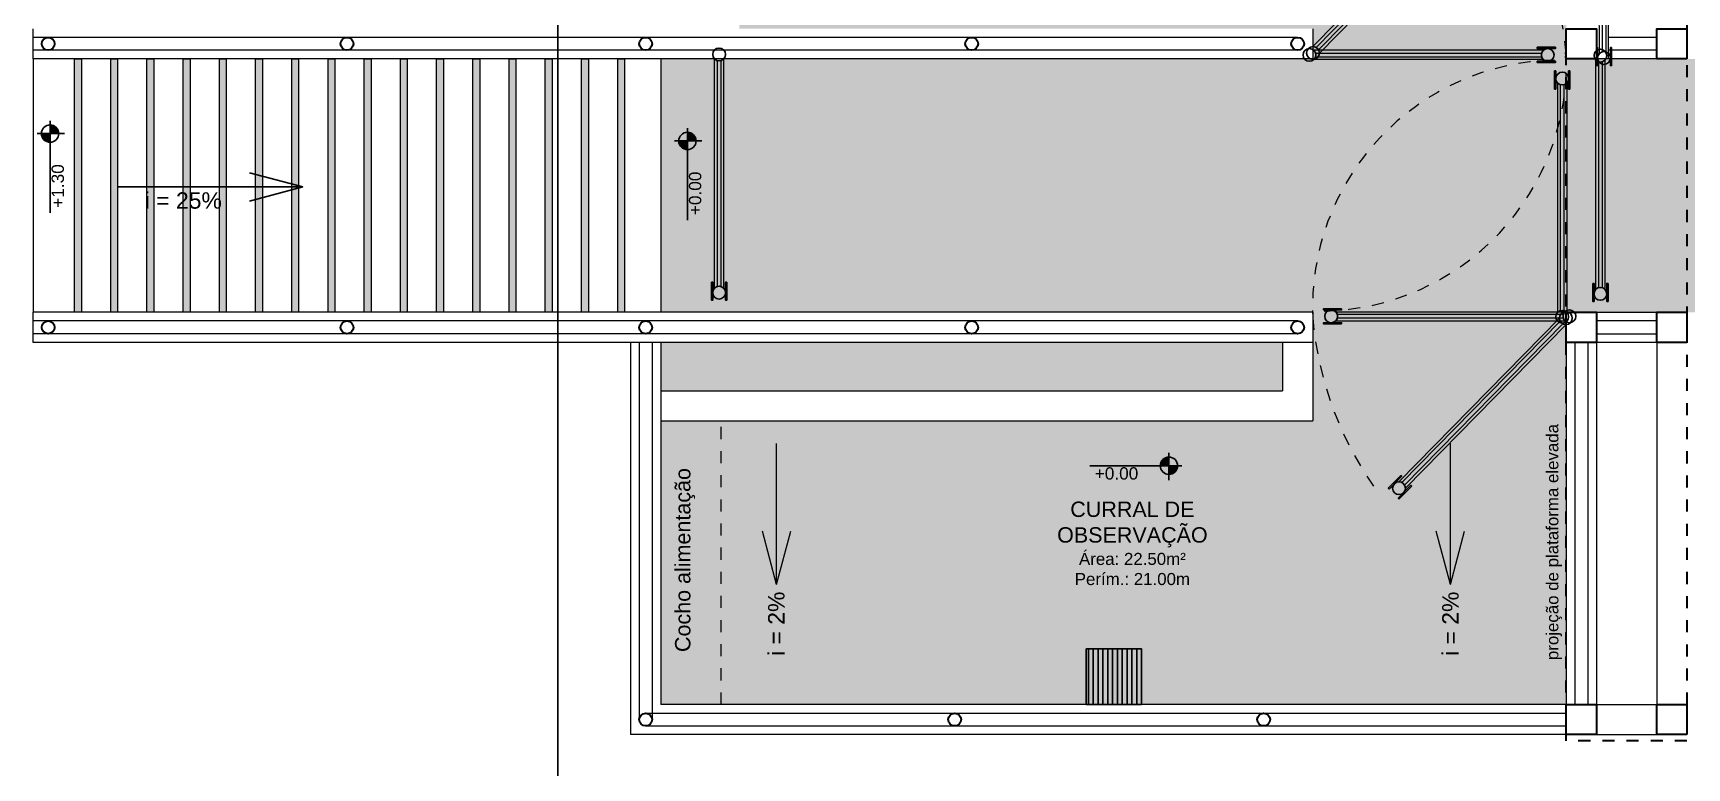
# Model space of a CAD drawing. Header units: millimetres. Extents: x 2823 to 2968, y 1352 to 1452.
# Drawn here: x 2880.86 to 2894.56, y 1422.41 to 1428.5 of the extents above; entities that cross this region are included whole.
import ezdxf

# ---------------------------------------------------------------- set-up
doc = ezdxf.new("R2010")
doc.units = ezdxf.units.MM
doc.header["$LTSCALE"] = 0.03
doc.linetypes.add('Dashed', pattern=[0.75, 0.5, -0.25])
for name, color, linetype, lineweight in [('A-COTAS', 12, 'Continuous', 9), ('A-HACHU', 9, 'Continuous', 0), ('A-PAREDE', 5, 'Continuous', 30), ('A-PROJEÇÃO', 251, 'Dashed', 13), ('A-VISTA01', 1, 'Continuous', 20), ('A-VISTA02', 2, 'Continuous', 15), ('A-VISTA03', 3, 'Continuous', 9), ('A-VISTA04', 4, 'Continuous', 5), ('A-VISTA06', 6, 'Continuous', 0), ('A_PISO', 251, 'Continuous', 9)]:
    doc.layers.add(name, color=color, linetype=linetype, lineweight=lineweight)
for name, color, linetype in [('A-Hachuras', 8, 'Continuous'), ('A-PISO', 251, 'Continuous'), ('A_PROJEÇÃO', 7, 'Dashed'), ('T - ESQUADRIA 03', 3, 'Continuous')]:
    doc.layers.add(name, color=color, linetype=linetype)
doc.layers.add('A-TEXTO1', color=7, linetype='Continuous', true_color=0x000000)
doc.layers.add('PH-GRELHA_INT', color=7, linetype='Continuous', true_color=0x1f2df4)
doc.styles.add('A2 Arquitetos', font='arial.ttf')

# ---------------------------------------------------------------- blocks, each defined once
blk = doc.blocks.new('Porteira_Curral_2')
at = {"layer": 'A-PAREDE', "linetype": 'Continuous', "lineweight": 25}
for centre in [(207872.5370446081, 9278507.648432571), (207874.5110446079, 9278507.648432571)]:
    blk.add_circle(centre, 0.053, dxfattribs=at)
at = {"layer": 'A-VISTA02'}
for p, q in [((207874.4742018335, 9278507.686532572), (207872.5738873823, 9278507.686532572)), ((207874.4742018353, 9278507.61033257), (207872.5738873805, 9278507.61033257))]:
    blk.add_line(p, q, dxfattribs=at)
at = {"layer": 'A-VISTA03', "linetype": 'Continuous', "lineweight": 25}
for points in [[(207874.424044608, 9278507.71143257), (207874.574044608, 9278507.71143257), (207874.574044608, 9278507.70143257), (207874.424044608, 9278507.70143257)], [(207874.424044608, 9278507.585432572), (207874.574044608, 9278507.585432572), (207874.574044608, 9278507.595432572), (207874.424044608, 9278507.595432572)]]:
    blk.add_lwpolyline(points, close=True, dxfattribs=at)
at = {"layer": 'A-VISTA04'}
for p, q in [((207872.5878776686, 9278507.66343257), (207874.4602115476, 9278507.66343257)), ((207872.5878776681, 9278507.63343257), (207874.4602115481, 9278507.63343257))]:
    blk.add_line(p, q, dxfattribs=at)
blk = doc.blocks.new('grelha')
at = {"layer": 'PH-GRELHA_INT'}
blk.add_lwpolyline([(208411.8468901397, 9278578.931014117), (208411.8468901397, 9278579.391014118), (208411.3868901397, 9278579.391014118), (208411.3868901397, 9278578.931014117)], close=True, dxfattribs=at)
for points in [[(208411.42689014, 9278578.931014117), (208411.42689014, 9278579.391014118)], [(208411.4668901399, 9278578.931014117), (208411.4668901399, 9278579.391014118)], [(208411.5068901399, 9278578.931014117), (208411.5068901399, 9278579.391014118)], [(208411.5468901399, 9278578.931014117), (208411.5468901399, 9278579.391014118)], [(208411.5868901399, 9278578.931014117), (208411.5868901399, 9278579.391014118)], [(208411.6268901399, 9278578.931014117), (208411.6268901399, 9278579.391014118)], [(208411.6668901398, 9278578.931014117), (208411.6668901398, 9278579.391014118)], [(208411.7068901398, 9278578.931014117), (208411.7068901398, 9278579.391014118)], [(208411.7468901398, 9278578.931014117), (208411.7468901398, 9278579.391014118)], [(208411.7868901398, 9278578.931014117), (208411.7868901398, 9278579.391014118)], [(208411.8268901398, 9278578.931014117), (208411.8268901398, 9278579.391014118)]]:
    blk.add_lwpolyline(points, dxfattribs=at)
blk = doc.blocks.new('Curbov')
at = {"layer": 'A-COTAS', "true_color": 0xd4d4d4}
h = blk.add_hatch(color=254, dxfattribs=at)
h.dxf.hatch_style = 1
h.paths.add_polyline_path([(208187.6303317507, 9278626.71536904), (208187.5734308884, 9278626.71536904), (208187.5734308884, 9278628.815369038), (208187.6303317507, 9278628.815369038)])
h.paths.add_polyline_path([(208187.9303317507, 9278626.71536904), (208187.8734308883, 9278626.71536904), (208187.8734308883, 9278628.815369038), (208187.9303317507, 9278628.815369038)])
h.paths.add_polyline_path([(208188.2303317507, 9278626.71536904), (208188.1734308884, 9278626.71536904), (208188.1734308884, 9278628.815369038), (208188.2303317507, 9278628.815369038)])
h.paths.add_polyline_path([(208188.5303317507, 9278626.715369046), (208188.4734308883, 9278626.715369046), (208188.4734308883, 9278628.815369043), (208188.5303317507, 9278628.815369043)])
h.paths.add_polyline_path([(208188.8303317507, 9278626.71536904), (208188.7734308884, 9278626.71536904), (208188.7734308884, 9278628.815369038), (208188.8303317507, 9278628.815369038)])
h.paths.add_polyline_path([(208189.1303317507, 9278626.71536904), (208189.0734308884, 9278626.71536904), (208189.0734308884, 9278628.815369038), (208189.1303317507, 9278628.815369038)])
h.paths.add_polyline_path([(208189.4303317507, 9278626.715369042), (208189.3734308883, 9278626.715369042), (208189.3734308883, 9278628.81536904), (208189.4303317507, 9278628.81536904)])
h.paths.add_polyline_path([(208189.7303317507, 9278626.715369042), (208189.6734308884, 9278626.715369042), (208189.6734308884, 9278628.81536904), (208189.7303317507, 9278628.81536904)])
h.paths.add_polyline_path([(208190.0303317507, 9278626.715369042), (208189.9734308884, 9278626.715369042), (208189.9734308884, 9278628.81536904), (208190.0303317507, 9278628.81536904)])
h.paths.add_polyline_path([(208190.3303317507, 9278626.715369046), (208190.2734308884, 9278626.715369046), (208190.2734308884, 9278628.815369043), (208190.3303317507, 9278628.815369043)])
h.paths.add_polyline_path([(208190.6303317507, 9278626.715369042), (208190.5734308884, 9278626.715369042), (208190.5734308884, 9278628.81536904), (208190.6303317507, 9278628.81536904)])
h.paths.add_polyline_path([(208190.9303317507, 9278626.715369042), (208190.8734308883, 9278626.715369042), (208190.8734308883, 9278628.81536904), (208190.9303317507, 9278628.81536904)])
h.paths.add_polyline_path([(208191.2303317507, 9278626.715369044), (208191.1734308884, 9278626.715369044), (208191.1734308884, 9278628.815369042), (208191.2303317507, 9278628.815369042)])
h.paths.add_polyline_path([(208191.5303317507, 9278626.715369044), (208191.4734308884, 9278626.715369044), (208191.4734308884, 9278628.815369042), (208191.5303317507, 9278628.815369042)])
h.paths.add_polyline_path([(208191.8303317507, 9278626.715369044), (208191.7734308884, 9278626.715369044), (208191.7734308884, 9278628.815369042), (208191.8303317507, 9278628.815369042)])
h.paths.add_polyline_path([(208192.1303317507, 9278626.715369044), (208192.0734308884, 9278626.715369044), (208192.0734308884, 9278628.815369042), (208192.1303317507, 9278628.815369042)])
at = {"layer": 'A-HACHU', "true_color": 0xc7c8ca}
h = blk.add_hatch(dxfattribs=at)
h.set_pattern_fill('AR-B88', color=9, scale=0.02)
h.set_pattern_definition([(0, (0, 0), (0, 0.16), []), (90, (0, 0), (-0.07999999999999999, 0.16), [0.16, -0.16])])
h.paths.add_polyline_path([(208193.0803317435, 9278629.065369038), (208197.8303317472, 9278629.065369042), (208197.8303317472, 9278628.815369042), (208197.3803317482, 9278628.815369042), (208197.38033175, 9278626.715369042), (208197.8303317472, 9278626.715369042), (208197.8303317472, 9278626.465369044), (208197.8303317472, 9278625.81536905), (208192.4303317478, 9278625.815369051), (208192.4303317449, 9278623.46536904), (208199.9303317468, 9278623.465369042), (208199.9303317489, 9278626.46536904), (208199.9303317525, 9278626.715369038), (208200.1803317525, 9278626.715369038), (208200.6803317577, 9278626.715369042), (208200.9303317577, 9278626.715369044), (208213.5523912603, 9278626.715369046), (208213.5523912603, 9278627.515369045), (208211.2603895692, 9278628.815369043), (208208.6803317472, 9278628.815369043), (208208.4303317453, 9278628.815369043), (208208.4303317453, 9278636.565369043), (208201.5803317472, 9278636.565369042), (208201.5803317494, 9278629.065369042), (208206.3303317469, 9278629.065369043), (208206.3303317469, 9278628.815369043), (208200.9303317509, 9278628.815369045), (208200.6803317512, 9278628.815369042), (208200.1803317513, 9278628.815369045), (208199.9303317514, 9278628.815369045), (208199.9303317514, 9278629.065369043), (208199.9303317461, 9278632.690369043), (208199.9303317741, 9278632.940369042), (208199.9303317451, 9278636.565369042), (208193.0803317413, 9278636.565369042)])
h.paths.add_polyline_path([(208192.4303317507, 9278626.715369044), (208197.38033175, 9278626.715369042), (208197.3803317482, 9278628.815369042), (208192.4303317489, 9278628.815369043)], flags=17)
at = {"layer": 'A-Hachuras'}
h = blk.add_hatch(color=131, dxfattribs=at)
h.dxf.hatch_style = 1
h.set_gradient(color1=(184, 255, 255), one_color=1, tint=1, name='CYLINDER')
h.paths.add_polyline_path([(208197.5803317472, 9278626.06536905), (208197.5803317472, 9278626.465369044), (208192.4303317484, 9278626.46536905), (208192.4303317484, 9278626.065369053)])
at = {"layer": 'A-TEXTO1'}
h = blk.add_hatch(color=256, dxfattribs=at)
h.dxf.hatch_style = 1
h.paths.add_polyline_path([(208187.2994899121, 9278628.196180873), (208187.3713518255, 9278628.196180873), (208187.3713518255, 9278628.124318914, -0.4142135075525849)])
h.paths.add_polyline_path([(208187.3713518255, 9278628.196180873), (208187.3713518255, 9278628.268042784, -0.4142136171936075), (208187.443213739, 9278628.196180873)])
h = blk.add_hatch(color=256, dxfattribs=at)
h.dxf.hatch_style = 1
h.paths.add_polyline_path([(208192.5792715033, 9278628.135068906), (208192.6511334167, 9278628.135068906), (208192.6511334167, 9278628.063206948, -0.4142135075525849)])
h.paths.add_polyline_path([(208192.6511334167, 9278628.135068906), (208192.6511334167, 9278628.206930818, -0.4142136171936075), (208192.7229953301, 9278628.135068906)])
h = blk.add_hatch(color=256, dxfattribs=at)
h.dxf.hatch_style = 1
h.paths.add_polyline_path([(208196.6392713487, 9278625.515330475), (208196.6392713487, 9278625.443468561), (208196.5674093913, 9278625.443468561, -0.4142135075525849)])
h.paths.add_polyline_path([(208196.6392713487, 9278625.443468561), (208196.7111332612, 9278625.443468561, -0.4142136171936075), (208196.6392713487, 9278625.371606648)])
for p, q in [((208199.9193798017, 9278628.862763228), (208199.9303317495, 9278628.862763228)), ((208199.919379802, 9278628.831036782), (208199.9303317495, 9278628.831036782))]:
    blk.add_line(p, q)
at = {"layer": 'A-HACHU', "color": 9, "true_color": 0xc7c8ca}
blk.add_lwpolyline([(208200.2803317513, 9278628.815369045), (208200.1803317513, 9278628.815369045)], dxfattribs=at)
at = {"layer": 'A-PAREDE'}
for points in [[(208200.1803317513, 9278628.815369045), (208199.9303317514, 9278628.815369045), (208199.9303317514, 9278629.065369043), (208200.1803317513, 9278629.065369043)], [(208200.9303317511, 9278628.815369042), (208200.6803317512, 9278628.815369042), (208200.6803317512, 9278629.06536904), (208200.9303317511, 9278629.06536904)], [(208200.1803317525, 9278626.46536904), (208199.9303317525, 9278626.46536904), (208199.9303317525, 9278626.715369038), (208200.1803317525, 9278626.715369038)], [(208200.9303317577, 9278626.465369046), (208200.6803317577, 9278626.465369046), (208200.6803317577, 9278626.715369044), (208200.9303317577, 9278626.715369044)], [(208200.1803317452, 9278623.215369042), (208199.9303317452, 9278623.215369042), (208199.9303317452, 9278623.46536904), (208200.1803317452, 9278623.46536904)], [(208200.9303317577, 9278623.215369042), (208200.6803317577, 9278623.215369042), (208200.6803317577, 9278623.46536904), (208200.9303317577, 9278623.46536904)]]:
    blk.add_lwpolyline(points, close=True, dxfattribs=at)
for centre in [(208187.3553317507, 9278628.940369045), (208189.8303317498, 9278628.940369045), (208192.3053317489, 9278628.940369045), (208195.005331748, 9278628.940369045), (208197.7053317472, 9278628.940369045), (208187.3553317507, 9278626.590369051), (208189.8303317498, 9278626.590369051), (208192.3053317489, 9278626.590369051), (208195.005331748, 9278626.590369051), (208197.7053317472, 9278626.590369051), (208192.3053317489, 9278623.340369038), (208194.8646930989, 9278623.340368632), (208197.4239671708, 9278623.340369046)]:
    blk.add_circle(centre, 0.053, dxfattribs=at)
at = {"layer": 'A-PISO', "linetype": 'Continuous', "lineweight": 25}
for p, q in [((208189.4638832684, 9278627.754011976), (208189.0232249486, 9278627.872086018)), ((208187.9356171663, 9278627.754011976), (208189.4638832684, 9278627.754011976)), ((208189.4638832684, 9278627.754011976), (208189.0232249486, 9278627.635937937))]:
    blk.add_line(p, q, dxfattribs=at)
at = {"layer": 'A-PISO', "linetype": 'Continuous', "lineweight": 13}
for p, q in [((208193.3896097926, 9278624.460573874), (208193.3896097926, 9278625.62940323)), ((208198.9710536991, 9278624.460573874), (208198.9710536991, 9278625.62940323)), ((208193.3896097945, 9278624.460573873), (208193.2715357536, 9278624.901232194)), ((208193.3896097945, 9278624.460573873), (208193.5076838372, 9278624.901232192)), ((208198.9710536972, 9278624.460573873), (208198.8529796545, 9278624.901232192)), ((208198.9710536972, 9278624.460573873), (208199.0891277381, 9278624.901232194))]:
    blk.add_line(p, q, dxfattribs=at)
at = {"layer": 'A-PROJEÇÃO'}
blk.add_line((208192.9303317449, 9278623.46536904), (208192.9303317457, 9278625.815369051), dxfattribs=at)
for centre, radius, start, end in [((208197.0463778329, 9278628.607777206), 2.895125088863101, 5.034926167705446, 36.7011743138569), ((208197.8818666567, 9278628.775156217), 2.050299279561563, 271.242678005961, 2.423723649890864), ((208199.8787968405, 9278626.75558185), 2.050299279561563, 91.24267800262668, 182.4237236498909), ((208200.7142856642, 9278626.92296086), 2.895125088863101, 185.0349262748934, 216.7011743158501)]:
    blk.add_arc(centre, radius, start, end, dxfattribs=at)
at = {"layer": 'A-TEXTO1'}
for p, q in [((208187.2638840289, 9278628.196180873), (208187.4910689169, 9278628.196180873)), ((208187.3713517585, 9278628.302630458), (208187.3713517585, 9278627.539744496)), ((208192.6511333497, 9278628.241518492), (208192.6511333497, 9278627.47863253)), ((208192.5436656201, 9278628.135068906), (208192.770850508, 9278628.135068906)), ((208196.7457209342, 9278625.443468628), (208195.9828349729, 9278625.443468628)), ((208196.6392713487, 9278625.550936358), (208196.6392713487, 9278625.32375147))]:
    blk.add_line(p, q, dxfattribs=at)
for centre in [(208187.3713517585, 9278628.196180873), (208192.6511333497, 9278628.135068906), (208196.6392713487, 9278625.443468628)]:
    blk.add_circle(centre, 0.07186191701812356, dxfattribs=at)
at = {"layer": 'A-VISTA01'}
for p, q in [((208187.2303317487, 9278628.81536905), (208187.2303317487, 9278629.065369047)), ((208197.8303317471, 9278629.06536905), (208197.8303317472, 9278628.815369051)), ((208192.4303317489, 9278628.815369051), (208187.2303317487, 9278628.81536905)), ((208197.8303317472, 9278628.815369051), (208192.4303317489, 9278628.815369051)), ((208200.6803317512, 9278628.815369045), (208200.2803317513, 9278628.815369045)), ((208187.2303317496, 9278626.46536905), (208187.2303317497, 9278626.71536905)), ((208192.4303317489, 9278626.715369051), (208187.2303317504, 9278626.71536905)), ((208197.8303317472, 9278626.715369051), (208192.1803317489, 9278626.71536905)), ((208197.8303317471, 9278626.715369048), (208197.8303317472, 9278626.46536905)), ((208200.1803317525, 9278626.715369042), (208200.6803317577, 9278626.715369042)), ((208192.430331745, 9278626.465369048), (208187.2303317496, 9278626.465369048)), ((208192.1803317486, 9278626.465369046), (208192.1803317446, 9278623.21536904)), ((208192.4303317449, 9278626.46536905), (208192.4303317449, 9278623.465369042)), ((208197.8303317472, 9278626.46536905), (208192.4303317449, 9278626.46536905)), ((208199.9303317489, 9278626.46536904), (208199.9303317468, 9278623.465369042)), ((208200.1803317487, 9278626.465369042), (208200.1803317468, 9278623.46536904)), ((208200.6803317493, 9278626.465369042), (208200.1803317487, 9278626.465369042)), ((208200.6803317493, 9278626.465369042), (208200.6803317493, 9278623.46536904)), ((208199.9303317468, 9278623.465369042), (208192.4303317449, 9278623.46536904)), ((208200.1803317467, 9278623.465369042), (208200.6803317493, 9278623.465369042)), ((208199.9303317452, 9278623.215369042), (208192.1803317446, 9278623.21536904)), ((208200.1803317467, 9278623.215369042), (208200.6803317577, 9278623.215369042))]:
    blk.add_line(p, q, dxfattribs=at)
blk.add_lwpolyline([(208200.2803317513, 9278628.815369045), (208200.2803317513, 9278629.065369042)], dxfattribs=at)
at = {"layer": 'A-VISTA03', "linetype": 'Continuous'}
for p, q in [((208197.5803317472, 9278626.465369042), (208197.5803317472, 9278626.06536905)), ((208197.8303317472, 9278626.465369042), (208197.8303317472, 9278625.81536905)), ((208192.4303317481, 9278626.065369053), (208197.5803317472, 9278626.06536905)), ((208192.4303317478, 9278625.815369051), (208197.8303317475, 9278625.81536905))]:
    blk.add_line(p, q, dxfattribs=at)
at = {"layer": 'A-VISTA04'}
for p, q in [((208192.3053317489, 9278628.993369045), (208187.2303317487, 9278628.993369045)), ((208192.3053317489, 9278628.887369046), (208187.2303317487, 9278628.887369046)), ((208197.7053317472, 9278628.993369045), (208192.3053317489, 9278628.993369045)), ((208197.7053317472, 9278628.887369046), (208192.3053317489, 9278628.887369046)), ((208200.6803317512, 9278628.993369037), (208200.2803317513, 9278628.993369041)), ((208200.6803317512, 9278628.887369046), (208200.2803317513, 9278628.887369042)), ((208192.3053317489, 9278626.64336905), (208187.2303317497, 9278626.64336905)), ((208192.3053317489, 9278626.537369052), (208187.2303317497, 9278626.537369052)), ((208197.7053317472, 9278626.64336905), (208192.3053317489, 9278626.64336905)), ((208197.7053317472, 9278626.537369052), (208192.3053317489, 9278626.537369052)), ((208200.6803317577, 9278626.643369041), (208200.1803317525, 9278626.643369038)), ((208200.1803317525, 9278626.537369039), (208200.6803317577, 9278626.537369043)), ((208192.252331749, 9278626.465369048), (208192.2523317489, 9278623.340369038)), ((208192.358331749, 9278626.465369048), (208192.358331749, 9278623.340369038)), ((208200.0023317358, 9278626.46536904), (208200.0023317425, 9278623.46536904)), ((208200.1083317498, 9278626.46536904), (208200.1083317431, 9278623.46536904)), ((208192.3053317489, 9278623.393369038), (208199.9303317452, 9278623.393369038)), ((208192.3053317489, 9278623.287369039), (208199.9303317452, 9278623.287369039))]:
    blk.add_line(p, q, dxfattribs=at)
at = {"layer": 'A-VISTA06', "color": 251, "true_color": 0x666666}
for points in [[(208187.6303317507, 9278626.71536904), (208187.5734308884, 9278626.71536904), (208187.5734308884, 9278628.815369038), (208187.6303317507, 9278628.815369038)], [(208187.9303317507, 9278626.71536904), (208187.8734308883, 9278626.71536904), (208187.8734308883, 9278628.815369038), (208187.9303317507, 9278628.815369038)], [(208188.2303317507, 9278626.71536904), (208188.1734308884, 9278626.71536904), (208188.1734308884, 9278628.815369038), (208188.2303317507, 9278628.815369038)], [(208188.5303317507, 9278626.715369046), (208188.4734308883, 9278626.715369046), (208188.4734308883, 9278628.815369043), (208188.5303317507, 9278628.815369043)], [(208188.8303317507, 9278626.71536904), (208188.7734308884, 9278626.71536904), (208188.7734308884, 9278628.815369038), (208188.8303317507, 9278628.815369038)], [(208189.1303317507, 9278626.71536904), (208189.0734308884, 9278626.71536904), (208189.0734308884, 9278628.815369038), (208189.1303317507, 9278628.815369038)], [(208189.4303317507, 9278626.715369042), (208189.3734308883, 9278626.715369042), (208189.3734308883, 9278628.81536904), (208189.4303317507, 9278628.81536904)], [(208189.7303317507, 9278626.715369042), (208189.6734308884, 9278626.715369042), (208189.6734308884, 9278628.81536904), (208189.7303317507, 9278628.81536904)], [(208190.0303317507, 9278626.715369042), (208189.9734308884, 9278626.715369042), (208189.9734308884, 9278628.81536904), (208190.0303317507, 9278628.81536904)], [(208190.3303317507, 9278626.715369046), (208190.2734308884, 9278626.715369046), (208190.2734308884, 9278628.815369043), (208190.3303317507, 9278628.815369043)], [(208190.6303317507, 9278626.715369042), (208190.5734308884, 9278626.715369042), (208190.5734308884, 9278628.81536904), (208190.6303317507, 9278628.81536904)], [(208190.9303317507, 9278626.715369042), (208190.8734308883, 9278626.715369042), (208190.8734308883, 9278628.81536904), (208190.9303317507, 9278628.81536904)], [(208191.2303317507, 9278626.715369044), (208191.1734308884, 9278626.715369044), (208191.1734308884, 9278628.815369042), (208191.2303317507, 9278628.815369042)], [(208191.5303317507, 9278626.715369044), (208191.4734308884, 9278626.715369044), (208191.4734308884, 9278628.815369042), (208191.5303317507, 9278628.815369042)], [(208191.8303317507, 9278626.715369044), (208191.7734308884, 9278626.715369044), (208191.7734308884, 9278628.815369042), (208191.8303317507, 9278628.815369042)], [(208192.1303317507, 9278626.715369044), (208192.0734308884, 9278626.715369044), (208192.0734308884, 9278628.815369042), (208192.1303317507, 9278628.815369042)]]:
    blk.add_lwpolyline(points, close=True, dxfattribs=at)
at = {"layer": 'A_PISO'}
for p, q in [((208187.2303317487, 9278628.81536905), (208187.2303317505, 9278626.715369051)), ((208192.4303317489, 9278628.815369042), (208192.4303317507, 9278626.715369044))]:
    blk.add_line(p, q, dxfattribs=at)
at = {"layer": 'A_PROJEÇÃO', "color": 1, "lineweight": 30}
blk.add_lwpolyline([(208199.930331745, 9278636.763642596), (208200.9303317577, 9278636.763642596), (208200.9303317577, 9278623.163642596), (208199.930331745, 9278623.163642596)], close=True, dxfattribs=at)
at = {"layer": 'A-COTAS', "color": 1, "lineweight": 30, "rotation": 180}
blk.add_blockref('grelha', (416607.799578676, 18557202.85638316), dxfattribs=at)
at = {"layer": 'A-PROJEÇÃO'}
for p, rotation in [((-9070511.491972798, 9477184.929504568), 270.0575415065053), ((6685416.905683902, 2631859.102834385), 45.54324931361683), ((-6269019.145020405, 15925396.42790368), 225.5432493136169)]:
    blk.add_blockref('Porteira_Curral_2', p, dxfattribs=dict(at, rotation=rotation))
at = {"layer": 'A-PROJEÇÃO', "xscale": -1}
for p, rotation in [((9486700.561764322, 9486501.389256436), 90), ((-9070307.751100823, 9070754.14148164), 270)]:
    blk.add_blockref('Porteira_Curral_2', p, dxfattribs=dict(at, rotation=rotation))
at = {"layer": 'T - ESQUADRIA 03', "xscale": -1}
for p, rotation in [((325.2664443679969, 18557136.49680161), 180), ((9486707.862112474, 9486501.379250092), 90)]:
    blk.add_blockref('Porteira_Curral_2', p, dxfattribs=dict(at, rotation=rotation))
blk.add_blockref('Porteira_Curral_2', (416072.4942191291, 119.0339364502579), dxfattribs=at)
at = {"layer": 'A-TEXTO1', "ltscale": 0.0005, "style": 'A2 Arquitetos'}
for s, p in [('+1.30', (208187.4855478016, 9278627.581825739)), ('+0.00', (208192.7653989698, 9278627.520713773))]:
    blk.add_text(s, height=0.102, rotation=90, dxfattribs=at).set_placement(p)
for s, height, p in [('i = 25%%%', 0.136, (208188.1553212176, 9278627.574022435)), ('+0.00', 0.102, (208196.0249162169, 9278625.329203008))]:
    blk.add_text(s, height=height, dxfattribs=at).set_placement(p)
at = {"layer": 'A-TEXTO1', "lineweight": 13, "ltscale": 0.0005, "style": 'A2 Arquitetos'}
for p in [(208193.4549468132, 9278623.86735772), (208199.0390263647, 9278623.86735772)]:
    blk.add_text('i = 2%%%', height=0.136, rotation=90, dxfattribs=at).set_placement(p)
at = {"layer": 'A-TEXTO1', "ltscale": 0.0005, "style": 'A2 Arquitetos'}
for s, width, insert, char_height, attachment_point, rotation in [('\\pxql;projeção de plataforma elevada', 2.094198884577752, (208199.8961884012, 9278625.927186467), 0.1, 9, 89.99999999999999), ('\\pxqc;Cocho alimentação', 2.017424339833669, (208192.5478602793, 9278623.653553607), 0.1275, 1, 90.00000000000001)]:
    blk.add_mtext_dynamic_manual_height_columns(s, width=width, gutter_width=30.31471099704504, heights=[0], dxfattribs=dict(at, insert=insert, char_height=char_height, attachment_point=attachment_point, rotation=rotation))
at = {"layer": 'A-TEXTO1', "ltscale": 0.0005, "insert": (208197.3455079347, 9278624.45363776), "char_height": 0.1275, "attachment_point": 9, "style": 'A2 Arquitetos'}
blk.add_mtext_dynamic_manual_height_columns('\\pxqc;CURRAL DE OBSERVAÇÃO\\P{\\H0.78431x;Área: 22.50m²\\PPerím.: 21.00m}', width=2.017424339833669, gutter_width=30.31471099704504, heights=[0], dxfattribs=at)
blk = doc.blocks.new('arq geral tgov')
blk.add_lwpolyline([(-3.170386865036562, 14.42815035865942), (-3.170386866899207, 20.15815035538117), (-12.42038686876185, 20.15815035538117), (-12.42044730414636, 34.84827778213958)])
at = {"color": 6}
blk.add_blockref('Curbov', (-208203.9970103018, -9278602.437218685), dxfattribs=at)

msp = doc.modelspace()

# ---------------------------------------------------------------- block references
msp.add_blockref('arq geral tgov', (2897.631577867178, 1401.905756628998))

doc.saveas('drawing.dxf')
